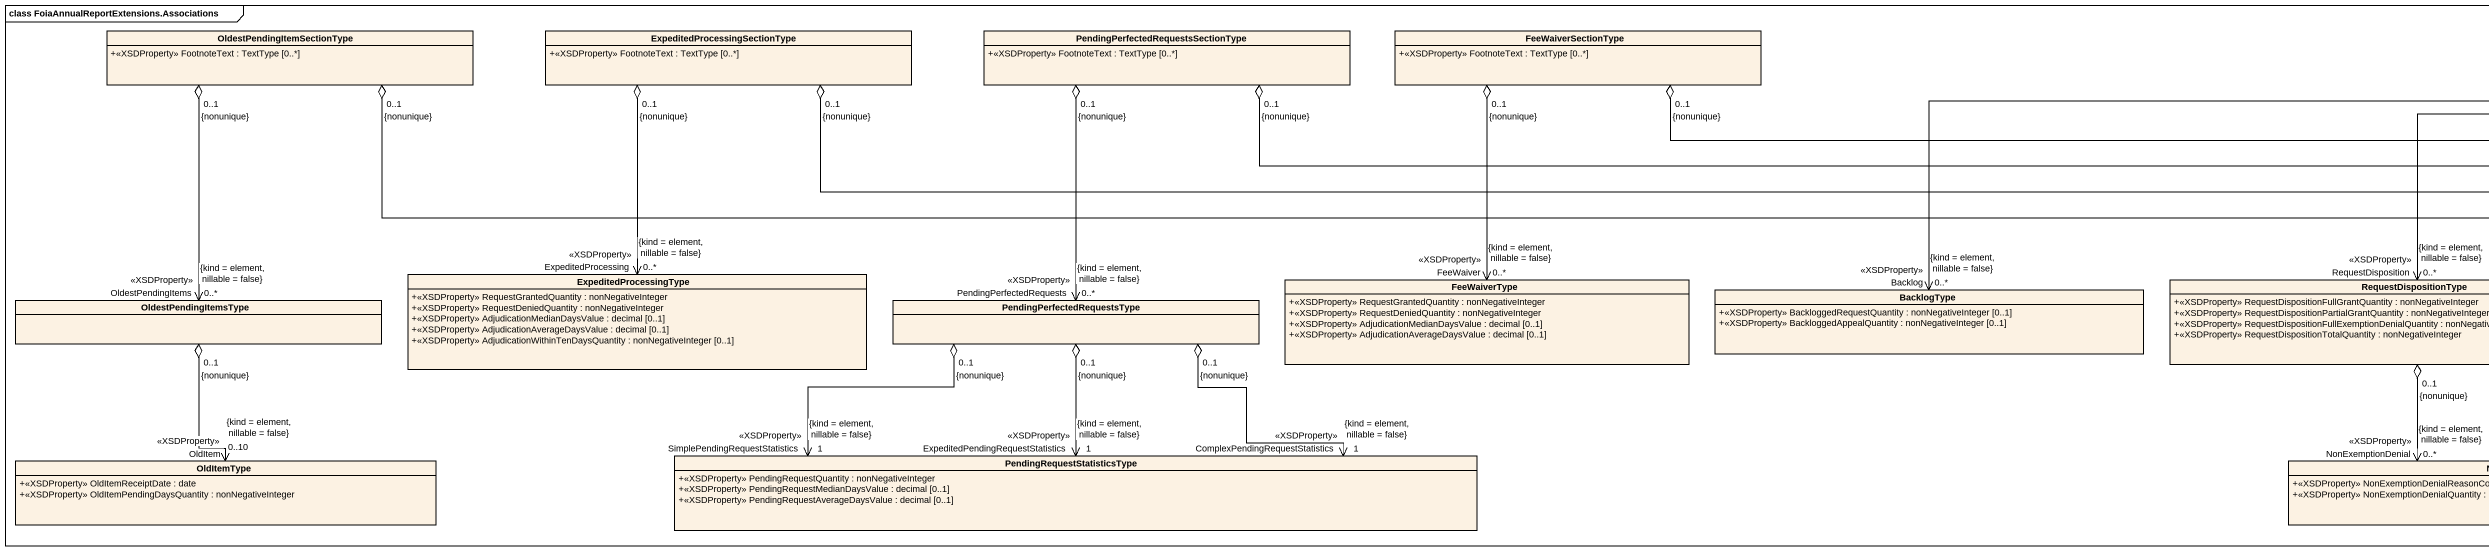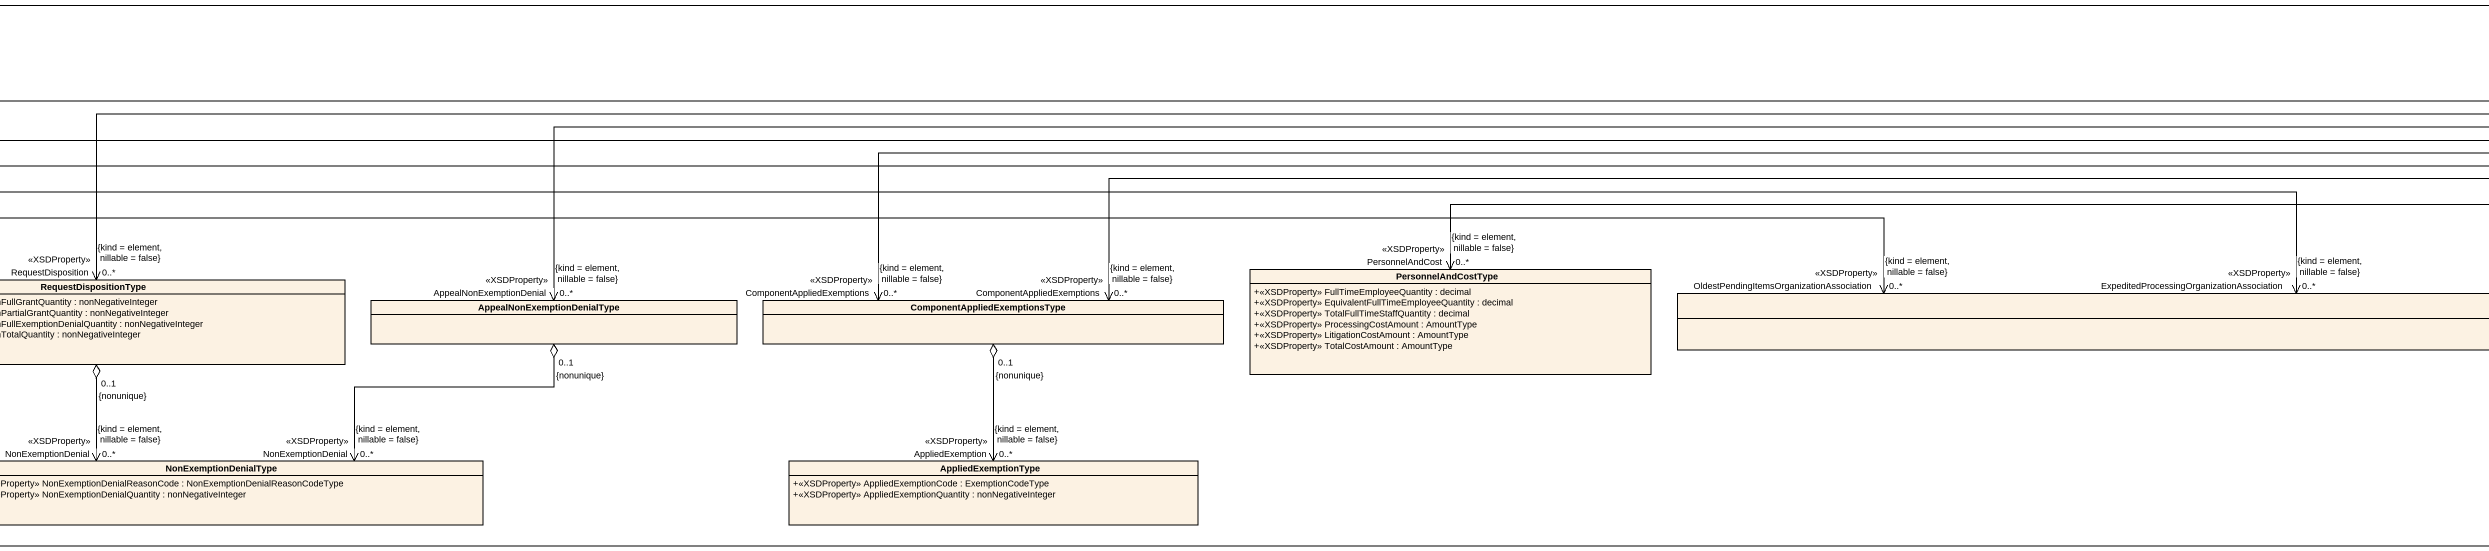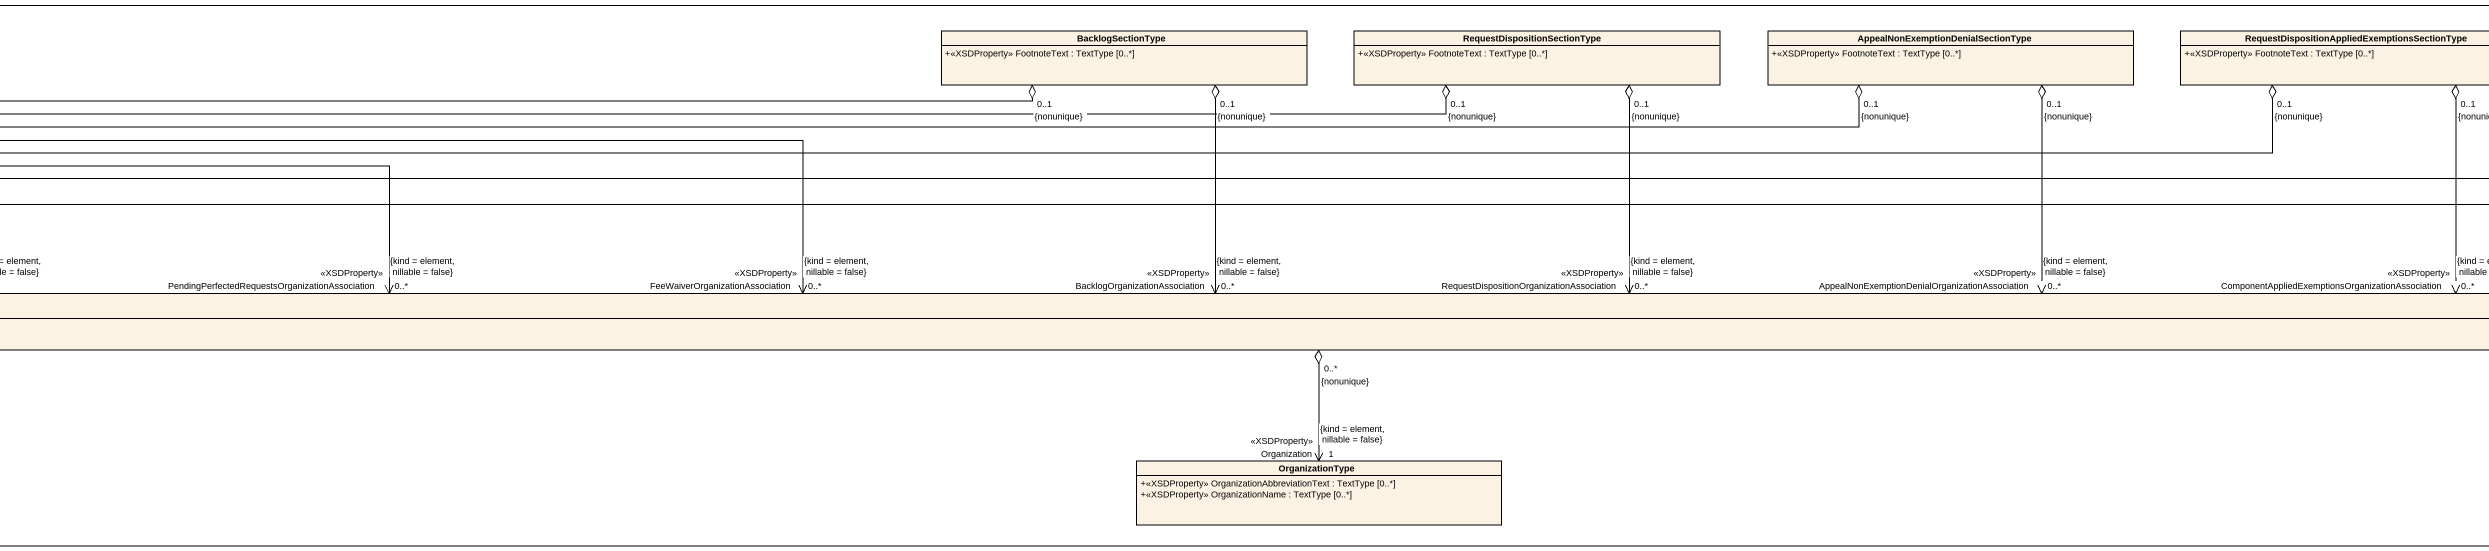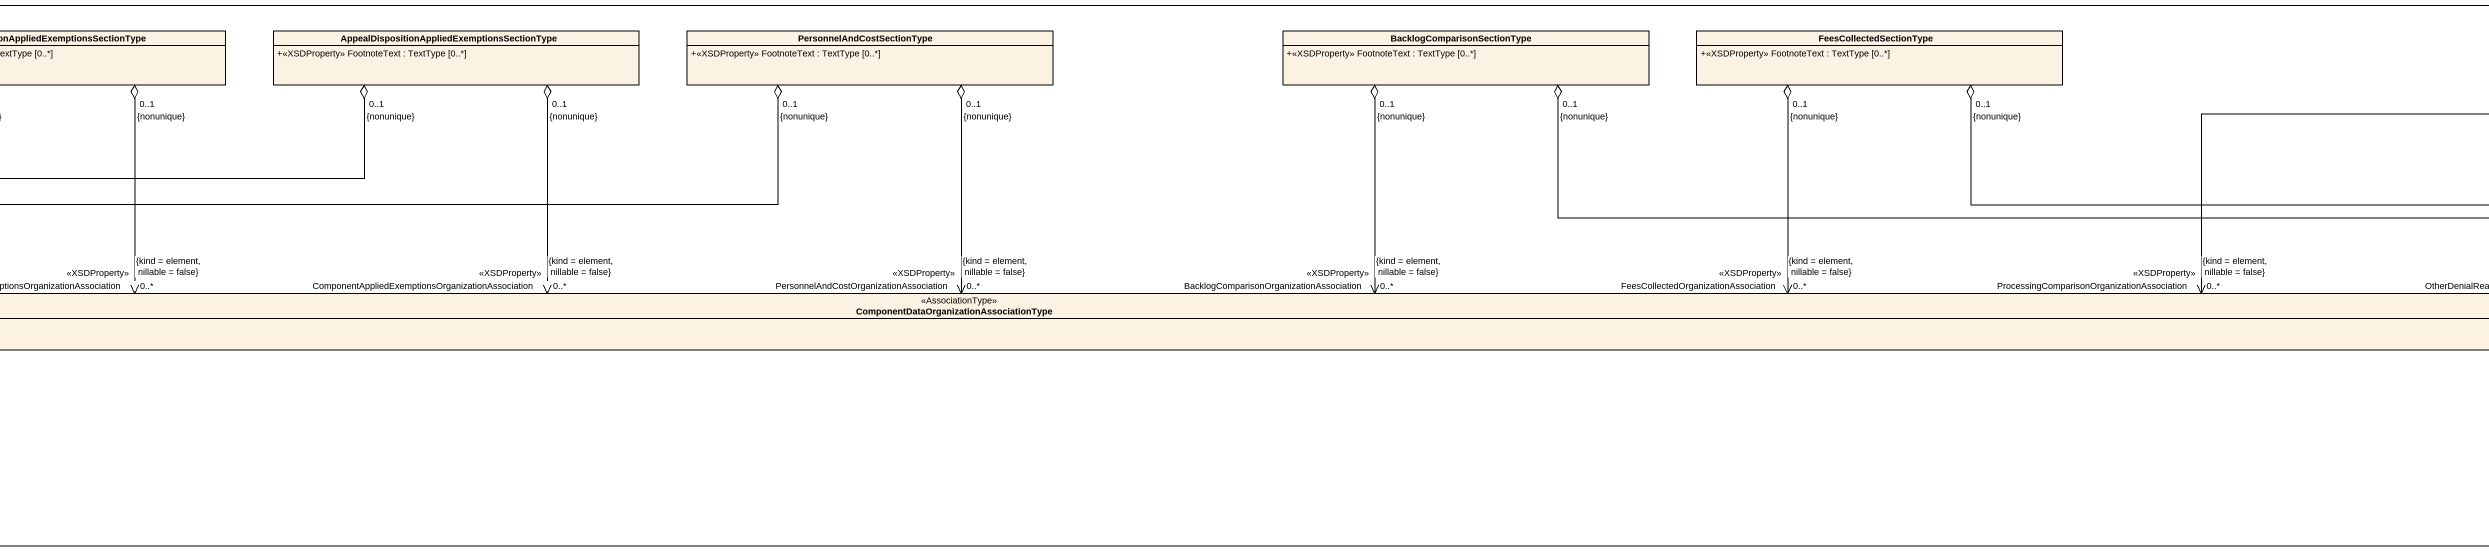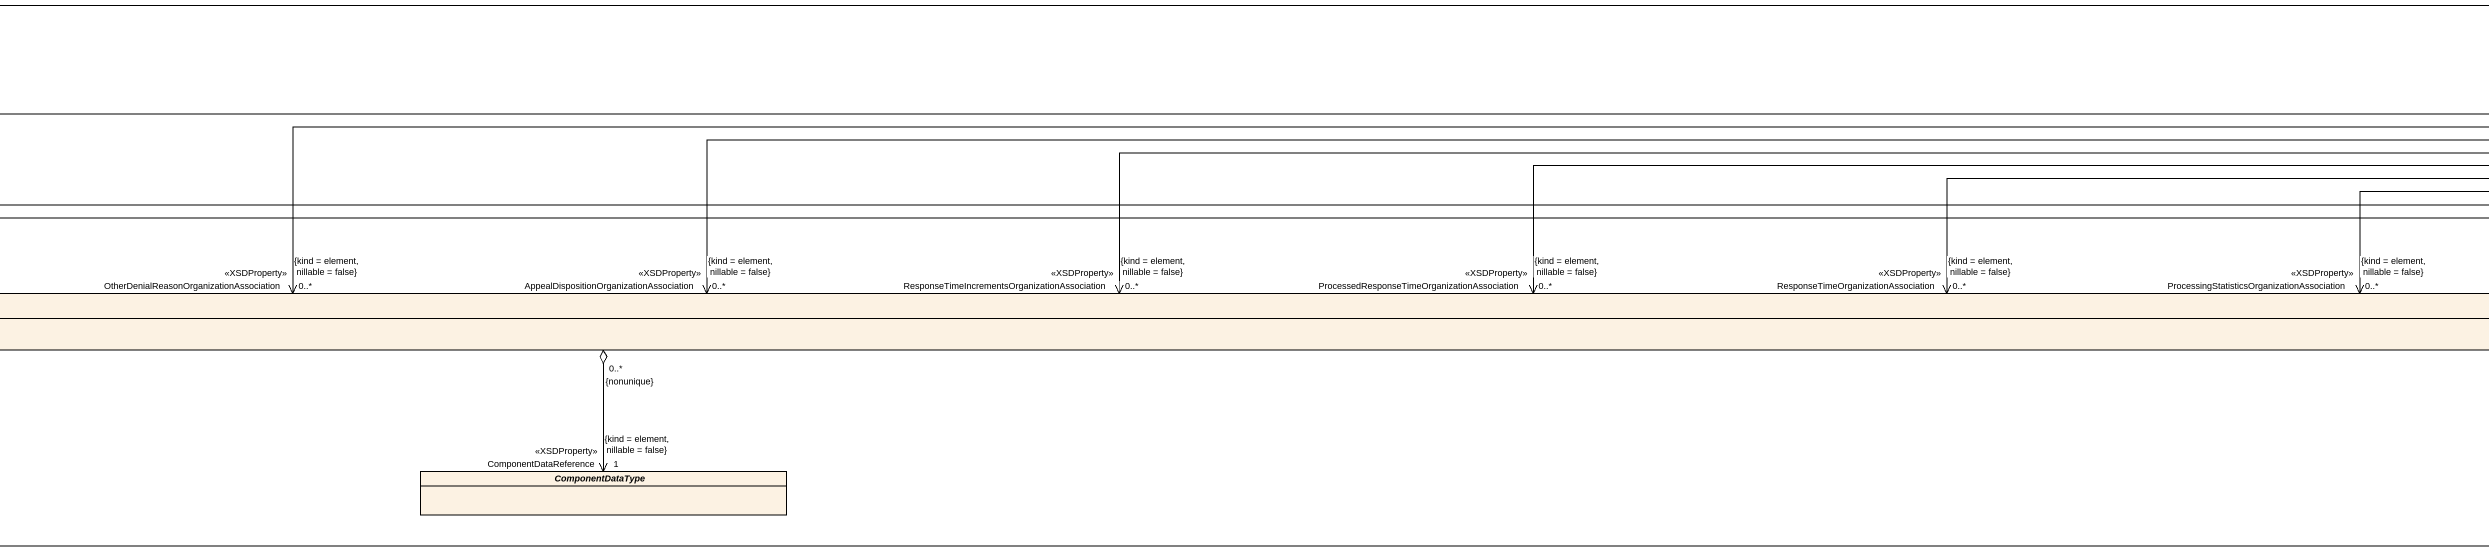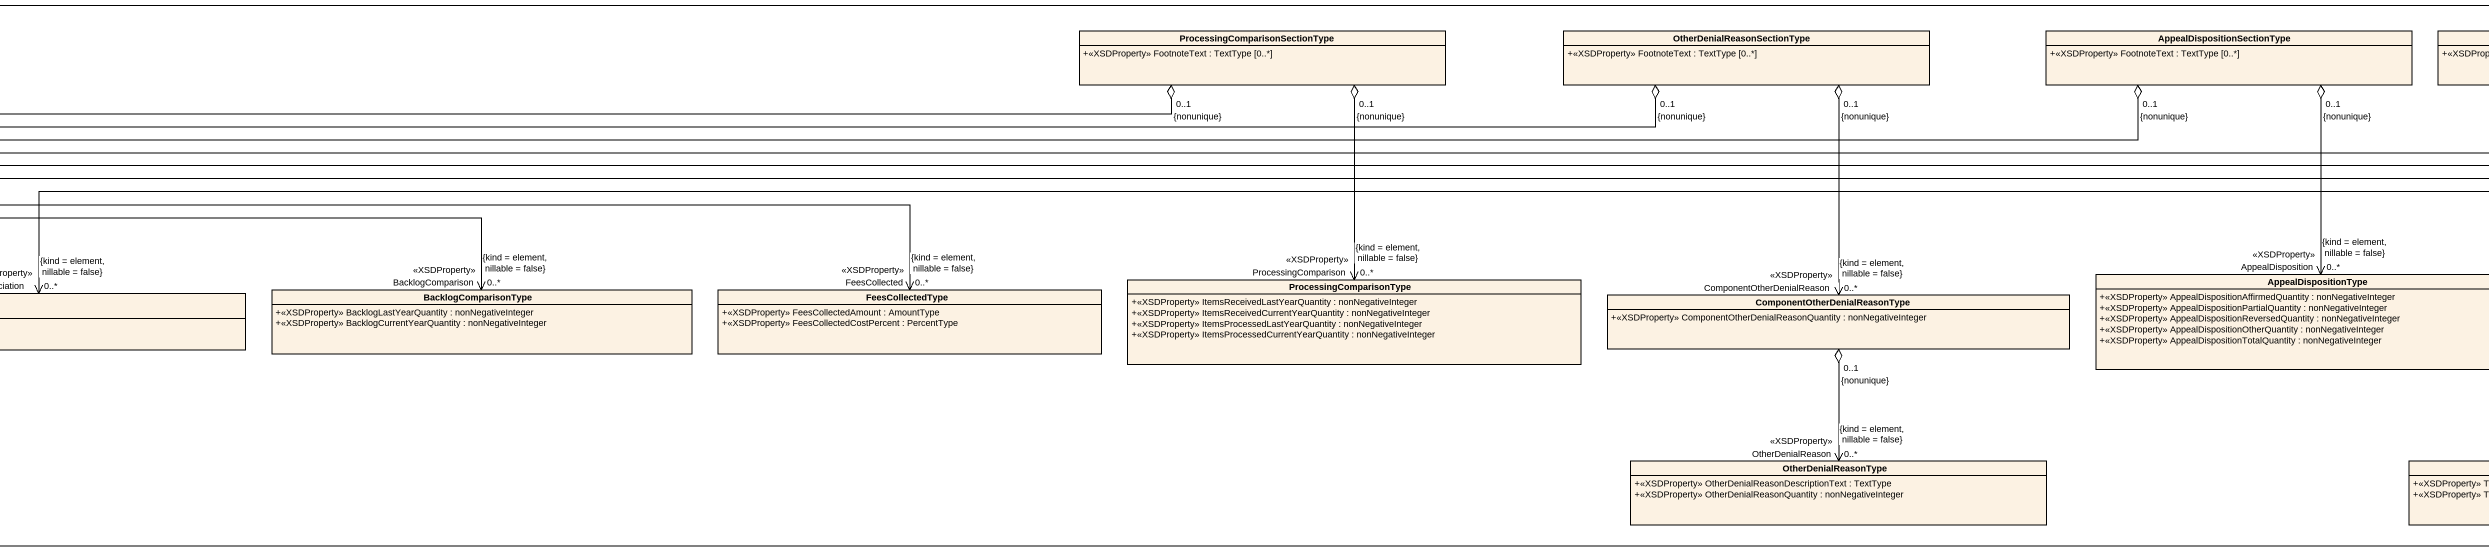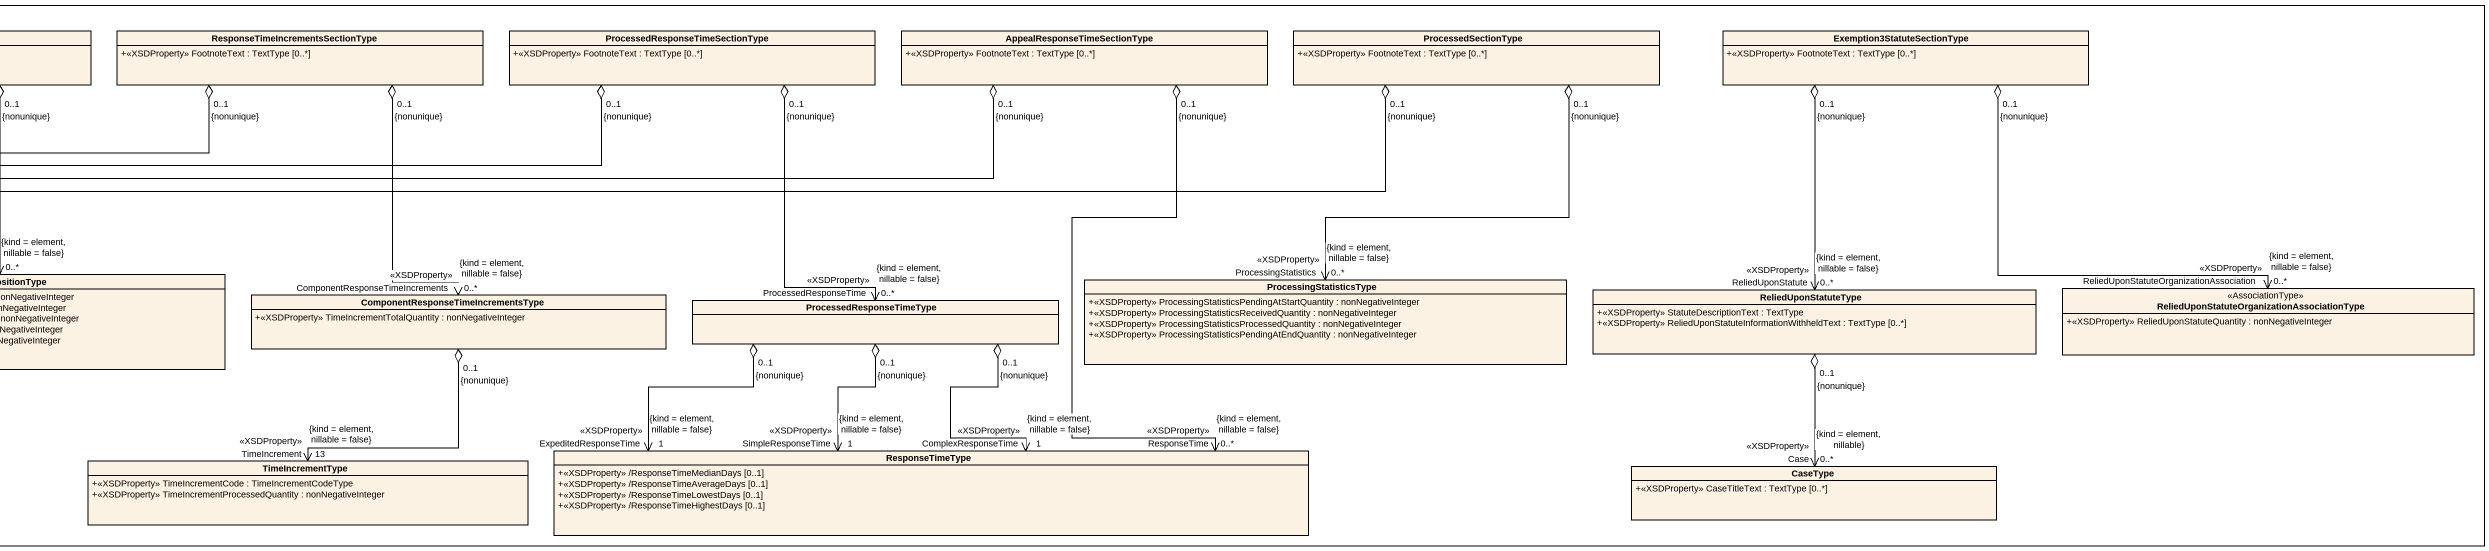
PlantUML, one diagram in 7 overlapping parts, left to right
@startuml
mainframe class FoiaAnnualReportExtensions.Associations
hide circle
hide empty members
skinparam classAttributeIconSize 0
class OldestPendingItemSectionType {
  +<<XSDProperty>> FootnoteText : TextType [0..*]
}
class "ExpeditedProcessingSectionType" as ExpeditedProcessingSectionTy {
  +<<XSDProperty>> FootnoteText : TextType [0..*]
}
class "PendingPerfectedRequestsSectionType" as PendingPerfectedRequestsSect {
  +<<XSDProperty>> FootnoteText : TextType [0..*]
}
class FeeWaiverSectionType {
  +<<XSDProperty>> FootnoteText : TextType [0..*]
}
class BacklogSectionType {
  +<<XSDProperty>> FootnoteText : TextType [0..*]
}
class "RequestDispositionSectionType" as RequestDispositionSectionTyp {
  +<<XSDProperty>> FootnoteText : TextType [0..*]
}
class "AppealNonExemptionDenialSectionType" as AppealNonExemptionDenialSect {
  +<<XSDProperty>> FootnoteText : TextType [0..*]
}
class "RequestDispositionAppliedExemptionsSectionType" as RequestDispositionAppliedExe {
  +<<XSDProperty>> FootnoteText : TextType [0..*]
}
class "AppealDispositionAppliedExemptionsSectionType" as AppealDispositionAppliedExem {
  +<<XSDProperty>> FootnoteText : TextType [0..*]
}
class PersonnelAndCostSectionType {
  +<<XSDProperty>> FootnoteText : TextType [0..*]
}
class BacklogComparisonSectionType {
  +<<XSDProperty>> FootnoteText : TextType [0..*]
}
class FeesCollectedSectionType {
  +<<XSDProperty>> FootnoteText : TextType [0..*]
}
class "ProcessingComparisonSectionType" as ProcessingComparisonSectionT {
  +<<XSDProperty>> FootnoteText : TextType [0..*]
}
class OtherDenialReasonSectionType {
  +<<XSDProperty>> FootnoteText : TextType [0..*]
}
class AppealDispositionSectionType {
  +<<XSDProperty>> FootnoteText : TextType [0..*]
}
class "ResponseTimeIncrementsSectionType" as ResponseTimeIncrementsSectio {
  +<<XSDProperty>> FootnoteText : TextType [0..*]
}
class "ProcessedResponseTimeSectionType" as ProcessedResponseTimeSection {
  +<<XSDProperty>> FootnoteText : TextType [0..*]
}
class "AppealResponseTimeSectionType" as AppealResponseTimeSectionTyp {
  +<<XSDProperty>> FootnoteText : TextType [0..*]
}
class ProcessedSectionType {
  +<<XSDProperty>> FootnoteText : TextType [0..*]
}
class Exemption3StatuteSectionType {
  +<<XSDProperty>> FootnoteText : TextType [0..*]
}
class PersonnelAndCostType {
  +<<XSDProperty>> FullTimeEmployeeQuantity : decimal
  +<<XSDProperty>> EquivalentFullTimeEmployeeQuantity : decimal
  +<<XSDProperty>> TotalFullTimeStaffQuantity : decimal
  +<<XSDProperty>> ProcessingCostAmount : AmountType
  +<<XSDProperty>> LitigationCostAmount : AmountType
  +<<XSDProperty>> TotalCostAmount : AmountType
}
class OldestPendingItemsType
class ExpeditedProcessingType {
  +<<XSDProperty>> RequestGrantedQuantity : nonNegativeInteger
  +<<XSDProperty>> RequestDeniedQuantity : nonNegativeInteger
  +<<XSDProperty>> AdjudicationMedianDaysValue : decimal [0..1]
  +<<XSDProperty>> AdjudicationAverageDaysValue : decimal [0..1]
  +<<XSDProperty>> AdjudicationWithinTenDaysQuantity : nonNegativeInteger [0..1]
}
class PendingPerfectedRequestsType
class FeeWaiverType {
  +<<XSDProperty>> RequestGrantedQuantity : nonNegativeInteger
  +<<XSDProperty>> RequestDeniedQuantity : nonNegativeInteger
  +<<XSDProperty>> AdjudicationMedianDaysValue : decimal [0..1]
  +<<XSDProperty>> AdjudicationAverageDaysValue : decimal [0..1]
}
class BacklogType {
  +<<XSDProperty>> BackloggedRequestQuantity : nonNegativeInteger [0..1]
  +<<XSDProperty>> BackloggedAppealQuantity : nonNegativeInteger [0..1]
}
class RequestDispositionType {
  +<<XSDProperty>> RequestDispositionFullGrantQuantity : nonNegativeInteger
  +<<XSDProperty>> RequestDispositionPartialGrantQuantity : nonNegativeInteger
  +<<XSDProperty>> RequestDispositionFullExemptionDenialQuantity : nonNegativeInteger
  +<<XSDProperty>> RequestDispositionTotalQuantity : nonNegativeInteger
}
class AppealNonExemptionDenialType
class "ComponentAppliedExemptionsType" as ComponentAppliedExemptionsTy
class "ComponentDataOrganizationAssociationType" as ComponentDataOrganizationAss <<AssociationType>>
class BacklogComparisonType {
  +<<XSDProperty>> BacklogLastYearQuantity : nonNegativeInteger
  +<<XSDProperty>> BacklogCurrentYearQuantity : nonNegativeInteger
}
class FeesCollectedType {
  +<<XSDProperty>> FeesCollectedAmount : AmountType
  +<<XSDProperty>> FeesCollectedCostPercent : PercentType
}
class ProcessingComparisonType {
  +<<XSDProperty>> ItemsReceivedLastYearQuantity : nonNegativeInteger
  +<<XSDProperty>> ItemsReceivedCurrentYearQuantity : nonNegativeInteger
  +<<XSDProperty>> ItemsProcessedLastYearQuantity : nonNegativeInteger
  +<<XSDProperty>> ItemsProcessedCurrentYearQuantity : nonNegativeInteger
}
class "ComponentOtherDenialReasonType" as ComponentOtherDenialReasonTy {
  +<<XSDProperty>> ComponentOtherDenialReasonQuantity : nonNegativeInteger
}
class AppealDispositionType {
  +<<XSDProperty>> AppealDispositionAffirmedQuantity : nonNegativeInteger
  +<<XSDProperty>> AppealDispositionPartialQuantity : nonNegativeInteger
  +<<XSDProperty>> AppealDispositionReversedQuantity : nonNegativeInteger
  +<<XSDProperty>> AppealDispositionOtherQuantity : nonNegativeInteger
  +<<XSDProperty>> AppealDispositionTotalQuantity : nonNegativeInteger
}
class "ComponentResponseTimeIncrementsType" as ComponentResponseTimeIncreme {
  +<<XSDProperty>> TimeIncrementTotalQuantity : nonNegativeInteger
}
class ProcessedResponseTimeType
class ProcessingStatisticsType {
  +<<XSDProperty>> ProcessingStatisticsPendingAtStartQuantity : nonNegativeInteger
  +<<XSDProperty>> ProcessingStatisticsReceivedQuantity : nonNegativeInteger
  +<<XSDProperty>> ProcessingStatisticsProcessedQuantity : nonNegativeInteger
  +<<XSDProperty>> ProcessingStatisticsPendingAtEndQuantity : nonNegativeInteger
}
class ReliedUponStatuteType {
  +<<XSDProperty>> StatuteDescriptionText : TextType
  +<<XSDProperty>> ReliedUponStatuteInformationWithheldText : TextType [0..*]
}
class "ReliedUponStatuteOrganizationAssociationType" as ReliedUponStatuteOrganizatio <<AssociationType>> {
  +<<XSDProperty>> ReliedUponStatuteQuantity : nonNegativeInteger
}
class OldItemType {
  +<<XSDProperty>> OldItemReceiptDate : date
  +<<XSDProperty>> OldItemPendingDaysQuantity : nonNegativeInteger
}
class PendingRequestStatisticsType {
  +<<XSDProperty>> PendingRequestQuantity : nonNegativeInteger
  +<<XSDProperty>> PendingRequestMedianDaysValue : decimal [0..1]
  +<<XSDProperty>> PendingRequestAverageDaysValue : decimal [0..1]
}
class NonExemptionDenialType {
  +<<XSDProperty>> NonExemptionDenialReasonCode : NonExemptionDenialReasonCodeType
  +<<XSDProperty>> NonExemptionDenialQuantity : nonNegativeInteger
}
class AppliedExemptionType {
  +<<XSDProperty>> AppliedExemptionCode : ExemptionCodeType
  +<<XSDProperty>> AppliedExemptionQuantity : nonNegativeInteger
}
class OrganizationType {
  +<<XSDProperty>> OrganizationAbbreviationText : TextType [0..*]
  +<<XSDProperty>> OrganizationName : TextType [0..*]
}
class OtherDenialReasonType {
  +<<XSDProperty>> OtherDenialReasonDescriptionText : TextType
  +<<XSDProperty>> OtherDenialReasonQuantity : nonNegativeInteger
}
class TimeIncrementType {
  +<<XSDProperty>> TimeIncrementCode : TimeIncrementCodeType
  +<<XSDProperty>> TimeIncrementProcessedQuantity : nonNegativeInteger
}
class ResponseTimeType {
  +<<XSDProperty>> /ResponseTimeMedianDays [0..1]
  +<<XSDProperty>> /ResponseTimeAverageDays [0..1]
  +<<XSDProperty>> /ResponseTimeLowestDays [0..1]
  +<<XSDProperty>> /ResponseTimeHighestDays [0..1]
}
class CaseType {
  +<<XSDProperty>> CaseTitleText : TextType [0..*]
}
abstract class ComponentDataType
OldestPendingItemSectionType "0..1\n{nonunique}" o--> "OldestPendingItems\n<<XSDProperty>>\n0..*\n{kind = element, nillable = false}" OldestPendingItemsType
OldestPendingItemSectionType "0..1\n{nonunique}" o-right-> "OldestPendingItemsOrganizationAssociation\n<<XSDProperty>>\n0..*\n{kind = element, nillable = false}" ComponentDataOrganizationAss
ExpeditedProcessingSectionTy "0..1\n{nonunique}" o--> "ExpeditedProcessing\n<<XSDProperty>>\n0..*\n{kind = element, nillable = false}" ExpeditedProcessingType
ExpeditedProcessingSectionTy "0..1\n{nonunique}" o-right-> "ExpeditedProcessingOrganizationAssociation\n<<XSDProperty>>\n0..*\n{kind = element, nillable = false}" ComponentDataOrganizationAss
PendingPerfectedRequestsSect "0..1\n{nonunique}" o--> "PendingPerfectedRequests\n<<XSDProperty>>\n0..*\n{kind = element, nillable = false}" PendingPerfectedRequestsType
PendingPerfectedRequestsSect "0..1\n{nonunique}" o-right-> "PendingPerfectedRequestsOrganizationAssociation\n<<XSDProperty>>\n0..*\n{kind = element, nillable = false}" ComponentDataOrganizationAss
FeeWaiverSectionType "0..1\n{nonunique}" o--> "FeeWaiver\n<<XSDProperty>>\n0..*\n{kind = element, nillable = false}" FeeWaiverType
FeeWaiverSectionType "0..1\n{nonunique}" o-right-> "FeeWaiverOrganizationAssociation\n<<XSDProperty>>\n0..*\n{kind = element, nillable = false}" ComponentDataOrganizationAss
BacklogSectionType "0..1\n{nonunique}" o-left-> "Backlog\n<<XSDProperty>>\n0..*\n{kind = element, nillable = false}" BacklogType
BacklogSectionType "0..1\n{nonunique}" o-right-> "BacklogOrganizationAssociation\n<<XSDProperty>>\n0..*\n{kind = element, nillable = false}" ComponentDataOrganizationAss
RequestDispositionSectionTyp "0..1\n{nonunique}" o-left-> "RequestDisposition\n<<XSDProperty>>\n0..*\n{kind = element, nillable = false}" RequestDispositionType
RequestDispositionSectionTyp "0..1\n{nonunique}" o-right-> "RequestDispositionOrganizationAssociation\n<<XSDProperty>>\n0..*\n{kind = element, nillable = false}" ComponentDataOrganizationAss
AppealNonExemptionDenialSect "0..1\n{nonunique}" o-left-> "AppealNonExemptionDenial\n<<XSDProperty>>\n0..*\n{kind = element, nillable = false}" AppealNonExemptionDenialType
AppealNonExemptionDenialSect "0..1\n{nonunique}" o-right-> "AppealNonExemptionDenialOrganizationAssociation\n<<XSDProperty>>\n0..*\n{kind = element, nillable = false}" ComponentDataOrganizationAss
RequestDispositionAppliedExe "0..1\n{nonunique}" o-left-> "ComponentAppliedExemptions\n<<XSDProperty>>\n0..*\n{kind = element, nillable = false}" ComponentAppliedExemptionsTy
RequestDispositionAppliedExe "0..1\n{nonunique}" o-right-> "ComponentAppliedExemptionsOrganizationAssociation\n<<XSDProperty>>\n0..*\n{kind = element, nillable = false}" ComponentDataOrganizationAss
AppealDispositionAppliedExem "0..1\n{nonunique}" o-left-> "ComponentAppliedExemptions\n<<XSDProperty>>\n0..*\n{kind = element, nillable = false}" ComponentAppliedExemptionsTy
AppealDispositionAppliedExem "0..1\n{nonunique}" o-right-> "ComponentAppliedExemptionsOrganizationAssociation\n<<XSDProperty>>\n0..*\n{kind = element, nillable = false}" ComponentDataOrganizationAss
PersonnelAndCostSectionType "0..1\n{nonunique}" o-left-> "PersonnelAndCost\n<<XSDProperty>>\n0..*\n{kind = element, nillable = false}" PersonnelAndCostType
PersonnelAndCostSectionType "0..1\n{nonunique}" o--> "PersonnelAndCostOrganizationAssociation\n<<XSDProperty>>\n0..*\n{kind = element, nillable = false}" ComponentDataOrganizationAss
BacklogComparisonSectionType "0..1\n{nonunique}" o-left-> "BacklogComparisonOrganizationAssociation\n<<XSDProperty>>\n0..*\n{kind = element, nillable = false}" ComponentDataOrganizationAss
BacklogComparisonSectionType "0..1\n{nonunique}" o-right-> "BacklogComparison\n<<XSDProperty>>\n0..*\n{kind = element, nillable = false}" BacklogComparisonType
FeesCollectedSectionType "0..1\n{nonunique}" o-left-> "FeesCollectedOrganizationAssociation\n<<XSDProperty>>\n0..*\n{kind = element, nillable = false}" ComponentDataOrganizationAss
FeesCollectedSectionType "0..1\n{nonunique}" o-right-> "FeesCollected\n<<XSDProperty>>\n0..*\n{kind = element, nillable = false}" FeesCollectedType
ProcessingComparisonSectionT "0..1\n{nonunique}" o-left-> "ProcessingComparisonOrganizationAssociation\n<<XSDProperty>>\n0..*\n{kind = element, nillable = false}" ComponentDataOrganizationAss
ProcessingComparisonSectionT "0..1\n{nonunique}" o--> "ProcessingComparison\n<<XSDProperty>>\n0..*\n{kind = element, nillable = false}" ProcessingComparisonType
OtherDenialReasonSectionType "0..1\n{nonunique}" o-left-> "OtherDenialReasonOrganizationAssociation\n<<XSDProperty>>\n0..*\n{kind = element, nillable = false}" ComponentDataOrganizationAss
OtherDenialReasonSectionType "0..1\n{nonunique}" o--> "ComponentOtherDenialReason\n<<XSDProperty>>\n0..*\n{kind = element, nillable = false}" ComponentOtherDenialReasonTy
AppealDispositionSectionType "0..1\n{nonunique}" o-left-> "AppealDispositionOrganizationAssociation\n<<XSDProperty>>\n0..*\n{kind = element, nillable = false}" ComponentDataOrganizationAss
AppealDispositionSectionType "0..1\n{nonunique}" o--> "AppealDisposition\n<<XSDProperty>>\n0..*\n{kind = element, nillable = false}" AppealDispositionType
ResponseTimeIncrementsSectio "0..1\n{nonunique}" o-left-> "ResponseTimeIncrementsOrganizationAssociation\n<<XSDProperty>>\n0..*\n{kind = element, nillable = false}" ComponentDataOrganizationAss
ResponseTimeIncrementsSectio "0..1\n{nonunique}" o--> "ComponentResponseTimeIncrements\n<<XSDProperty>>\n0..*\n{kind = element, nillable = false}" ComponentResponseTimeIncreme
ProcessedResponseTimeSection "0..1\n{nonunique}" o-left-> "ProcessedResponseTimeOrganizationAssociation\n<<XSDProperty>>\n0..*\n{kind = element, nillable = false}" ComponentDataOrganizationAss
ProcessedResponseTimeSection "0..1\n{nonunique}" o--> "ProcessedResponseTime\n<<XSDProperty>>\n0..*\n{kind = element, nillable = false}" ProcessedResponseTimeType
AppealResponseTimeSectionTyp "0..1\n{nonunique}" o-left-> "ResponseTimeOrganizationAssociation\n<<XSDProperty>>\n0..*\n{kind = element, nillable = false}" ComponentDataOrganizationAss
AppealResponseTimeSectionTyp "0..1\n{nonunique}" o--> "ResponseTime\n<<XSDProperty>>\n0..*\n{kind = element, nillable = false}" ResponseTimeType
ProcessedSectionType "0..1\n{nonunique}" o-left-> "ProcessingStatisticsOrganizationAssociation\n<<XSDProperty>>\n0..*\n{kind = element, nillable = false}" ComponentDataOrganizationAss
ProcessedSectionType "0..1\n{nonunique}" o--> "ProcessingStatistics\n<<XSDProperty>>\n0..*\n{kind = element, nillable = false}" ProcessingStatisticsType
Exemption3StatuteSectionType "0..1\n{nonunique}" o--> "ReliedUponStatute\n<<XSDProperty>>\n0..*\n{kind = element, nillable = false}" ReliedUponStatuteType
Exemption3StatuteSectionType "0..1\n{nonunique}" o--> "ReliedUponStatuteOrganizationAssociation\n<<XSDProperty>>\n0..*\n{kind = element, nillable = false}" ReliedUponStatuteOrganizatio
OldestPendingItemsType "0..1\n{nonunique}" o--> "OldItem\n<<XSDProperty>>\n0..10\n{kind = element, nillable = false}" OldItemType
PendingPerfectedRequestsType "0..1\n{nonunique}" o--> "SimplePendingRequestStatistics\n<<XSDProperty>>\n1\n{kind = element, nillable = false}" PendingRequestStatisticsType
PendingPerfectedRequestsType "0..1\n{nonunique}" o--> "ExpeditedPendingRequestStatistics\n<<XSDProperty>>\n1\n{kind = element, nillable = false}" PendingRequestStatisticsType
PendingPerfectedRequestsType "0..1\n{nonunique}" o--> "ComplexPendingRequestStatistics\n<<XSDProperty>>\n1\n{kind = element, nillable = false}" PendingRequestStatisticsType
RequestDispositionType "0..1\n{nonunique}" o--> "NonExemptionDenial\n<<XSDProperty>>\n0..*\n{kind = element, nillable = false}" NonExemptionDenialType
AppealNonExemptionDenialType "0..1\n{nonunique}" o-left-> "NonExemptionDenial\n<<XSDProperty>>\n0..*\n{kind = element, nillable = false}" NonExemptionDenialType
ComponentAppliedExemptionsTy "0..1\n{nonunique}" o--> "AppliedExemption\n<<XSDProperty>>\n0..*\n{kind = element, nillable = false}" AppliedExemptionType
ComponentDataOrganizationAss "0..*\n{nonunique}" o-left-> "Organization\n<<XSDProperty>>\n1\n{kind = element, nillable = false}" OrganizationType
ComponentDataOrganizationAss "0..*\n{nonunique}" o-right-> "ComponentDataReference\n<<XSDProperty>>\n1\n{kind = element, nillable = false}" ComponentDataType
ComponentOtherDenialReasonTy "0..1\n{nonunique}" o--> "OtherDenialReason\n<<XSDProperty>>\n0..*\n{kind = element, nillable = false}" OtherDenialReasonType
ComponentResponseTimeIncreme "0..1\n{nonunique}" o--> "TimeIncrement\n<<XSDProperty>>\n13\n{kind = element, nillable = false}" TimeIncrementType
ProcessedResponseTimeType "0..1\n{nonunique}" o--> "ExpeditedResponseTime\n<<XSDProperty>>\n1\n{kind = element, nillable = false}" ResponseTimeType
ProcessedResponseTimeType "0..1\n{nonunique}" o--> "SimpleResponseTime\n<<XSDProperty>>\n1\n{kind = element, nillable = false}" ResponseTimeType
ProcessedResponseTimeType "0..1\n{nonunique}" o--> "ComplexResponseTime\n<<XSDProperty>>\n1\n{kind = element, nillable = false}" ResponseTimeType
ReliedUponStatuteType "0..1\n{nonunique}" o--> "Case\n<<XSDProperty>>\n0..*\n{kind = element, nillable}" CaseType
@enduml
